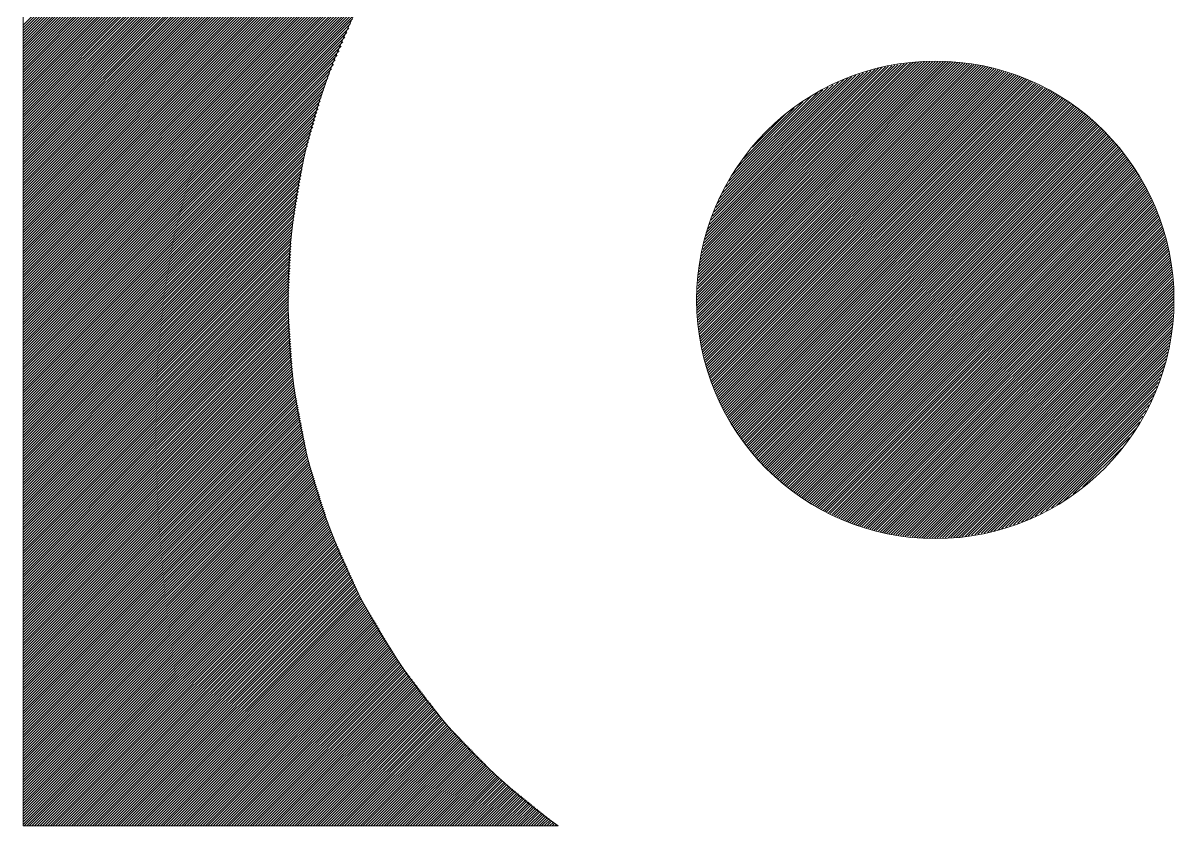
# Model space of a CAD drawing. Header units: inches. Extents: x 0.1 to 13.5, y 0.3 to 8.5.
# Drawn here: x 10.8439 to 11.046, y 0.6315 to 0.7725 of the extents above; entities that cross this region are included whole.
import ezdxf

# ---------------------------------------------------------------- set-up
doc = ezdxf.new("R2010")
doc.units = ezdxf.units.IN
doc.header["$LTSCALE"] = 0.8
doc.header["$MEASUREMENT"] = 0
doc.layers.add('FORMAT', color=5, linetype='Continuous', lineweight=25, true_color=0x0000ff)
doc.layers.add('Title (ANSI)', color=7, linetype='Continuous', lineweight=50)
doc.styles.add('Text Style107', font='arialbd.ttf')
doc.styles.add('Text Style109', font='arialbd.ttf')
doc.styles.add('Text Style47', font='ARIALN.TTF')
doc.styles.add('Text Style50', font='arial.ttf')
doc.styles.add('Text Style55', font='arial.ttf')
doc.styles.add('Text Style59', font='arial.ttf')

# ---------------------------------------------------------------- blocks, each defined once
blk = doc.blocks.new('Title Blocks ICD TITLE BLOCK MM CUSTOMER')
at = {"layer": 'FORMAT', "color": 7, "linetype": 'Continuous', "lineweight": 5}
for p, q in [((8.196195005632445, 7.537138027584811), (8.27195927533245, 7.612902297184811)), ((8.196195005632445, 7.536561218984812), (8.272536083932447, 7.612902297184811)), ((8.196195005632445, 7.535984410384812), (8.273112892532449, 7.612902297184811)), ((8.196195005632445, 7.535407601784812), (8.273689701032449, 7.612902297184811)), ((8.196195005632445, 7.534830793184812), (8.274266509632445, 7.612902297184811)), ((8.196195005632445, 7.534253984584811), (8.274843318232447, 7.612902297184811)), ((8.196195005632445, 7.533677175984813), (8.275420126832447, 7.612902297184811)), ((8.196195005632445, 7.533100367384812), (8.275996935432445, 7.612902297184811)), ((8.196195005632445, 7.532523558884812), (8.276573744032447, 7.612902297184811)), ((8.196195005632445, 7.531946750284812), (8.277150552632447, 7.612902297184811)), ((8.196195005632445, 7.531369941684812), (8.277727361132447, 7.612902297184811)), ((8.196195005632445, 7.53079313308481), (8.278304169732445, 7.612902297184811)), ((8.196195005632445, 7.530216324484811), (8.278880978332447, 7.612902297184811)), ((8.196195005632445, 7.529639515884813), (8.279457786932447, 7.612902297184811)), ((8.196195005632445, 7.529062707284812), (8.280034595532447, 7.612902297184811)), ((8.196195005632445, 7.528485898784812), (8.280611404132447, 7.612902297184811)), ((8.196195005632445, 7.527909090184812), (8.281188212732445, 7.612902297184811)), ((8.196195005632445, 7.527332281584812), (8.281765021232445, 7.612902297184811)), ((8.196195005632445, 7.52675547298481), (8.282341829832445, 7.612902297184811)), ((8.196195005632445, 7.526178664384811), (8.282918638432445, 7.612902297184811)), ((8.196195005632445, 7.525601855784809), (8.28349544703245, 7.612902297184811)), ((8.196195005632445, 7.525025047184812), (8.284072255632447, 7.612902297184811)), ((8.196195005632445, 7.524448238684812), (8.284649064232445, 7.612902297184811)), ((8.196195005632445, 7.523871430084811), (8.285225872832447, 7.612902297184811)), ((8.196195005632445, 7.523294621484812), (8.285802681432447, 7.612902297184811)), ((8.196195005632445, 7.522717812884811), (8.286379489932443, 7.612902297184811)), ((8.196195005632445, 7.522141004284812), (8.286956298532449, 7.612902297184811)), ((8.196195005632445, 7.521564195684809), (8.287533107132447, 7.612902297184811)), ((8.196195005632445, 7.520987387084812), (8.288109915732447, 7.612902297184811)), ((8.196195005632445, 7.520410578484812), (8.288686724332447, 7.612902297184811)), ((8.196195005632445, 7.519833769984811), (8.289263532932447, 7.612902297184811)), ((8.196195005632445, 7.519256961384813), (8.289840341532447, 7.612902297184811)), ((8.196195005632445, 7.518680152784811), (8.290417150032443, 7.612902297184811)), ((8.196195005632445, 7.518103344184812), (8.290993958632448, 7.612902297184811)), ((8.196195005632445, 7.517526535584809), (8.29157076723245, 7.612902297184811)), ((8.196195005632445, 7.516949726984812), (8.292147575832447, 7.612902297184811)), ((8.196195005632445, 7.516372918384812), (8.292724384432447, 7.612902297184811)), ((8.196195005632445, 7.515796109884809), (8.293301193032447, 7.612902297184811)), ((8.196195005632445, 7.515219301284812), (8.293878001632446, 7.612902297184811)), ((8.196195005632445, 7.514642492684811), (8.29445481013245, 7.612902297184811)), ((8.196195005632445, 7.514065684084812), (8.295031618732448, 7.612902297184811)), ((8.196195005632445, 7.513488875484809), (8.295608427332446, 7.612902297184811)), ((8.196195005632445, 7.512912066884812), (8.296185235932446, 7.612902297184811)), ((8.196195005632445, 7.512335258284812), (8.296762044532448, 7.612902297184811)), ((8.196195005632445, 7.511758449784809), (8.297338853132446, 7.612902297184811)), ((8.196195005632445, 7.511181641184812), (8.297915661732446, 7.612902297184811)), ((8.196195005632445, 7.510604832584811), (8.298492470332446, 7.612902297184811)), ((8.196195005632445, 7.510028023984812), (8.299069278832448, 7.612902297184811)), ((8.196195005632445, 7.509451215384809), (8.299646087432448, 7.612902297184811)), ((8.196195005632445, 7.508874406784812), (8.300222896032448, 7.612902297184811)), ((8.196195005632445, 7.508297598184811), (8.300799704632446, 7.612902297184811)), ((8.196195005632445, 7.507720789684809), (8.301376513232446, 7.612902297184811)), ((8.196195005632445, 7.507143981084812), (8.301953321832443, 7.612902297184811)), ((8.196195005632445, 7.506567172484811), (8.302530130432446, 7.612902297184811)), ((8.196195005632445, 7.505990363884811), (8.303106938932446, 7.612902297184811)), ((8.196195005632445, 7.50541355528481), (8.303683747532446, 7.612902297184811)), ((8.196195005632445, 7.50483674668481), (8.304260556132448, 7.612902297184811)), ((8.196195005632445, 7.50425993808481), (8.30483736473245, 7.612902297184811)), ((8.196195005632445, 7.503683129484811), (8.305414173332446, 7.612902297184811)), ((8.196195005632445, 7.503106320984811), (8.30599098193245, 7.612902297184811)), ((8.196195005632445, 7.502529512384811), (8.306567790532444, 7.612902297184811)), ((8.196195005632445, 7.501952703784811), (8.307144599032448, 7.612902297184811)), ((8.196195005632445, 7.501375895184811), (8.30772140763245, 7.612902297184811)), ((8.196195005632445, 7.500799086584811), (8.308298216232448, 7.612902297184811)), ((8.196195005632445, 7.500222277984812), (8.308875024832446, 7.612902297184811)), ((8.196195005632445, 7.499645469384812), (8.309451833432446, 7.612902297184811)), ((8.196195005632445, 7.499068660884812), (8.31002864203245, 7.612902297184811)), ((8.196195005632445, 7.498491852284812), (8.310605450632448, 7.612902297184811)), ((8.196195005632445, 7.497915043684812), (8.311182259232444, 7.612902297184811)), ((8.196195005632445, 7.497338235084811), (8.311759067732446, 7.612902297184811)), ((8.196195005632445, 7.496761426484811), (8.312335876332448, 7.612902297184811)), ((8.196195005632445, 7.496184617884812), (8.31291268493245, 7.612902297184811)), ((8.196195005632445, 7.495607809284812), (8.313489493532447, 7.612902297184811)), ((8.196195005632445, 7.495031000784812), (8.31406630213245, 7.612902297184811)), ((8.196195005632445, 7.494454192184813), (8.314643110732447, 7.612902297184811)), ((8.196195005632445, 7.493877383584813), (8.31521991933245, 7.612902297184811)), ((8.196195005632445, 7.493300574984811), (8.31579672783245, 7.612902297184811)), ((8.196195005632445, 7.492723766384811), (8.316373536432447, 7.612902297184811)), ((8.196195005632445, 7.492146957784812), (8.316950345032447, 7.612902297184811)), ((8.196195005632445, 7.491570149184812), (8.317527153632447, 7.612902297184811)), ((8.196195005632445, 7.490993340584812), (8.318103962232449, 7.612902297184811)), ((8.196195005632445, 7.490416532084811), (8.318680770832447, 7.612902297184811)), ((8.196195005632445, 7.489839723484813), (8.319257579432449, 7.612902297184811)), ((8.196195005632445, 7.489262914884811), (8.319834387932445, 7.612902297184811)), ((8.196195005632445, 7.488686106284811), (8.320411196532447, 7.612902297184811)), ((8.196195005632445, 7.488109297684812), (8.320988005132447, 7.612902297184811)), ((8.196195005632445, 7.487532489084812), (8.321564813732447, 7.612902297184811)), ((8.196195005632445, 7.486955680484812), (8.322141622332447, 7.612902297184811)), ((8.196195005632445, 7.486378871984811), (8.322718430932447, 7.612902297184811)), ((8.196195005632445, 7.485802063384813), (8.323295239532447, 7.612902297184811)), ((8.196195005632445, 7.485225254784811), (8.32387204813245, 7.612902297184811)), ((8.196195005632445, 7.484648446184811), (8.324448856632447, 7.612902297184811)), ((8.196195005632445, 7.484071637584811), (8.325025665232447, 7.612902297184811)), ((8.196195005632445, 7.483494828984812), (8.325602473832447, 7.612902297184811)), ((8.196195005632445, 7.482918020384812), (8.326179282432445, 7.612902297184811)), ((8.196195005632445, 7.482341211884811), (8.326756091032445, 7.612902297184811)), ((8.196195005632445, 7.481764403284809), (8.327332899632445, 7.612902297184811)), ((8.196195005632445, 7.481187594684811), (8.327909708232445, 7.612902297184811)), ((8.196195005632445, 7.480610786084811), (8.328486516732445, 7.612902297184811)), ((8.196195005632445, 7.480033977484811), (8.329063325332447, 7.612902297184811)), ((8.196195005632445, 7.479457168884809), (8.329640133932447, 7.612902297184811)), ((8.196195005632445, 7.478880360284812), (8.330216942532447, 7.612902297184811)), ((8.196195005632445, 7.478303551684811), (8.330793751132447, 7.612902297184811)), ((8.196195005632445, 7.477726743184812), (8.331370559732447, 7.612902297184811)), ((8.196195005632445, 7.477149934584812), (8.293820078932447, 7.574775007884812)), ((8.196195005632445, 7.476573125984812), (8.286820914532447, 7.567199034884811)), ((8.196195005632445, 7.475996317384812), (8.285229645032448, 7.565030956784812)), ((8.196195005632445, 7.475419508784809), (8.283638375432444, 7.562862878584811)), ((8.196195005632445, 7.474842700184812), (8.282047105932447, 7.560694800484809)), ((8.196195005632445, 7.474265891584811), (8.280455836332443, 7.558526722384812)), ((8.196195005632445, 7.473689083084811), (8.278864566832446, 7.55635864418481)), ((8.196195005632445, 7.473112274484812), (8.277273297232446, 7.554190566084812)), ((8.196195005632445, 7.472535465884812), (8.276484238632447, 7.552824698884812)), ((8.196195005632445, 7.471958657284813), (8.275728154132448, 7.551491805684811)), ((8.196195005632445, 7.471381848684809), (8.27497206953245, 7.550158912584811)), ((8.196195005632445, 7.470805040084812), (8.274215984932447, 7.548826019384812)), ((8.196195005632445, 7.470228231484811), (8.273459900332448, 7.547493126284813)), ((8.196195005632445, 7.469651422984811), (8.27270381583245, 7.546160233084812)), ((8.196195005632445, 7.469074614384812), (8.271947731232446, 7.544827339984811)), ((8.196195005632445, 7.468497805784812), (8.271191646632447, 7.543494446784812)), ((8.196195005632445, 7.467920997184813), (8.270435562032446, 7.542161553584811)), ((8.196195005632445, 7.467344188584808), (8.26967947753245, 7.540828660484812)), ((8.196195005632445, 7.539994382384812), (8.196195005632445, 7.361439767184813)), ((8.196195005632445, 7.466767379984812), (8.268958293732444, 7.53953066808481)), ((8.196195005632445, 7.466190571384811), (8.268538173732448, 7.538533739584812)), ((8.196195005632445, 7.465613762784812), (8.268118053832447, 7.537536810984811)), ((8.196195005632445, 7.465036954284812), (8.267697933832448, 7.536539882384811)), ((8.196195005632445, 7.464460145684811), (8.267277813832447, 7.535542953884808)), ((8.196195005632445, 7.463883337084811), (8.26685769383245, 7.534546025284811)), ((8.196195005632445, 7.463306528484809), (8.266437573832446, 7.533549096684811)), ((8.196195005632445, 7.462729719884812), (8.266017453832445, 7.532552168184809)), ((8.196195005632445, 7.462152911284811), (8.265597333932448, 7.531555239584811)), ((8.196195005632445, 7.461576102684812), (8.265177213932445, 7.530558310984813)), ((8.196195005632445, 7.46099929418481), (8.264757093932447, 7.529561382484811)), ((8.196195005632445, 7.46042248558481), (8.264336973932448, 7.528564453884812)), ((8.196195005632445, 7.45984567698481), (8.263916853932447, 7.527567525284812)), ((8.34409804483245, 7.476236358484812), (8.397002424832447, 7.529140738484811)), ((8.344120840432446, 7.475682345484812), (8.397583479032447, 7.529144984084812)), ((8.344134417432448, 7.476849539684812), (8.39642137063245, 7.529136492884811)), ((8.344169159732447, 7.475153856184808), (8.39816453323245, 7.529149229684811)), ((8.344170790032447, 7.477462720884813), (8.395840316432446, 7.529132247184812)), ((8.344207162632445, 7.478075902084809), (8.39525926223245, 7.529128001584812)), ((8.344217479032446, 7.474625366984811), (8.398745587432447, 7.529153475384812)), ((8.344243535232447, 7.478689083284812), (8.394678207932447, 7.529123755984809)), ((8.344265798332447, 7.474096877684811), (8.399326641632447, 7.529157720984811)), ((8.344279907832448, 7.479302264484812), (8.394097153732446, 7.529119510384812)), ((8.344314117732447, 7.473568388384813), (8.399907695832447, 7.529161966584812)), ((8.344316280432446, 7.479915445684811), (8.393516099532446, 7.529115264684812)), ((8.344352653132447, 7.480528626884812), (8.392935045332447, 7.529111019084812)), ((8.344362437032446, 7.473039899184811), (8.400428211332446, 7.529105673484811)), ((8.344389025732445, 7.48114180808481), (8.392353991132447, 7.529106773484811)), ((8.344410756332447, 7.472511409884813), (8.400932369432446, 7.529033022984812)), ((8.344425398332447, 7.48175498928481), (8.391703568832448, 7.529033159784813)), ((8.34445907563245, 7.471982920684812), (8.401436527432448, 7.528960372384812)), ((8.344461770932448, 7.482368170484811), (8.391017666032447, 7.528924065584809)), ((8.344498143532446, 7.482981351684812), (8.390331763332448, 7.528814971384812)), ((8.344507395032448, 7.471454431384811), (8.401940685532447, 7.528887721884809)), ((8.344534516132448, 7.483594532884811), (8.389645860532445, 7.528705877184813)), ((8.344555714332447, 7.470925942084812), (8.40244484353245, 7.528815071384812)), ((8.34460403363245, 7.470397452884811), (8.402949001632447, 7.528742420784811)), ((8.344628566032448, 7.484265391384811), (8.388959957732446, 7.528596783084812)), ((8.34465235293245, 7.469868963584812), (8.403453159632447, 7.52866977028481)), ((8.344700672332447, 7.469340474384812), (8.403957317732447, 7.528597119684811)), ((8.344748991632446, 7.468811985084812), (8.404461475732443, 7.52852446918481)), ((8.344784492132447, 7.484998125984811), (8.388274055032447, 7.528487688884812)), ((8.34479731093245, 7.468283495784809), (8.404965633732447, 7.528451818684811)), ((8.344902221432447, 7.467811597684811), (8.405469791832447, 7.528379168084811)), ((8.344940418232447, 7.485730860684811), (8.387588152232446, 7.528378594684811)), ((8.345016255132448, 7.467348822884812), (8.405973949832447, 7.528306517584812)), ((8.345096344232447, 7.48646359528481), (8.386902249432447, 7.52826950048481)), ((8.345130288932447, 7.466886047984811), (8.406478107932447, 7.528233866984812)), ((8.345244322632446, 7.466423273084809), (8.406982265932445, 7.528161216484812)), ((8.345252270332447, 7.487196329984811), (8.386216346732446, 7.528160406284812)), ((8.345358356332445, 7.465960498284811), (8.407486424032445, 7.528088565984811)), ((8.345408196432446, 7.487929064584811), (8.385530443932446, 7.528051312184811)), ((8.345472390032448, 7.465497723384809), (8.407970463432447, 7.527995796784811)), ((8.34556412243245, 7.488661799284811), (8.384844541132448, 7.527942217984811)), ((8.345586423732449, 7.465034948484811), (8.408413387632447, 7.527861912384809)), ((8.345700457532448, 7.464572173684811), (8.408856311832446, 7.527728027984809)), ((8.34572004853245, 7.489394533884809), (8.384106703832446, 7.52778118918481)), ((8.34581449123245, 7.464109398784811), (8.409299235932446, 7.527594143584811)), ((8.345875974632447, 7.490127268584811), (8.383260578332447, 7.527511872384809)), ((8.345928524932447, 7.463646623984812), (8.40974216013245, 7.527460259184811)), ((8.346031900632445, 7.490860003184812), (8.382414452932448, 7.527242555484812)), ((8.346042558632448, 7.463183849084811), (8.410185084332447, 7.527326374784813)), ((8.196195005632445, 7.459268868384809), (8.263496733932447, 7.526570596684811)), ((8.196195005632445, 7.458692059784809), (8.26307661403245, 7.525573668184811)), ((8.346156592432447, 7.462721074184811), (8.410628008532449, 7.527192490284812)), ((8.346187826732447, 7.49159273788481), (8.381568327432447, 7.526973238584813)), ((8.346270626132448, 7.462258299384812), (8.411070932632448, 7.527058605884811)), ((8.346384659832445, 7.461795524484812), (8.411513856832446, 7.526924721484811)), ((8.346498693532446, 7.461332749584811), (8.411956781032448, 7.526790837084812)), ((8.346530677832448, 7.492512397584809), (8.380722202032446, 7.526703921684812)), ((8.346612727332447, 7.460869974784811), (8.412399705232446, 7.526656952684811)), ((8.346745368032447, 7.460425806884812), (8.412842629332445, 7.526523068284811)), ((8.346879002932447, 7.493437531284812), (8.379876076532446, 7.526434604884812)), ((8.346914083132447, 7.460017713484813), (8.413285553532447, 7.526389183884812)), ((8.34708279823245, 7.459609619984808), (8.413728477732448, 7.526255299484811)), ((8.347227328032446, 7.494362664884809), (8.379029951132448, 7.526165287984812)), ((8.347251513432447, 7.459201526584812), (8.414171401932448, 7.526121415084812)), ((8.347420228532448, 7.45879343308481), (8.41461432603245, 7.525987530584809)), ((8.347575653132447, 7.495287798584812), (8.378183825632448, 7.525895971084811)), ((8.347588943632447, 7.458385339584811), (8.415057250232447, 7.525853646184809)), ((8.34775765883245, 7.457977246184811), (8.41548397293245, 7.525703560284811)), ((8.347923978232448, 7.496212932284811), (8.377337700232445, 7.525626654284811)), ((8.347926373932445, 7.457569152684811), (8.415874861532444, 7.525517640284811)), ((8.348095089032446, 7.45716105928481), (8.416265750132446, 7.52533172028481)), ((8.348263804132445, 7.456752965784811), (8.416656638632446, 7.525145800284811)), ((8.34827230333245, 7.497138065984809), (8.376357811232447, 7.525223573884812)), ((8.348432519332446, 7.456344872284812), (8.417047527232446, 7.524959880284811)), ((8.348601234432447, 7.455936778884812), (8.41743841583245, 7.524773960284812)), ((8.196195005632445, 7.458115251184811), (8.262656494032447, 7.524576739584809)), ((8.196195005632445, 7.457538442584811), (8.262370791732447, 7.523714228684812)), ((8.196195005632445, 7.456961634084811), (8.262135923832446, 7.522902552184809)), ((8.34862062843245, 7.498063199684811), (8.375218593332447, 7.524661164484811)), ((8.348769949532446, 7.455528685384811), (8.417829304432447, 7.524588040284812)), ((8.348938664732447, 7.455120591984812), (8.418220192932447, 7.524402120184811)), ((8.348971301932448, 7.498990681784809), (8.37407937533245, 7.524098755184811)), ((8.349107379832443, 7.454712498484813), (8.418611081532447, 7.524216200184812)), ((8.34927609493245, 7.454304405084812), (8.419001970132445, 7.52403028018481)), ((8.349444810032447, 7.453896311584812), (8.419392858632447, 7.523844360184811)), ((8.34961352523245, 7.453488218084809), (8.419783747232447, 7.523658440184811)), ((8.349705549232446, 7.500301737684811), (8.37294015743245, 7.523536345884809)), ((8.349806783032445, 7.453104667384809), (8.42017463583245, 7.523472520184811)), ((8.350023707532447, 7.452744783284812), (8.420565524432448, 7.523286600184809)), ((8.350240632032447, 7.452384899184811), (8.420956412932448, 7.523100680084811)), ((8.350439796532447, 7.501612793484812), (8.371800939532447, 7.52297393658481)), ((8.350457556532447, 7.452025015184812), (8.42134730153245, 7.522914760084812)), ((8.35067448103245, 7.451665131084812), (8.421738190132446, 7.522728840084811)), ((8.350891405532447, 7.451305246984811), (8.422129078732443, 7.522542920084811)), ((8.351108330132448, 7.450945362884811), (8.422514360832446, 7.522351393684811)), ((8.351174043832447, 7.502923849384812), (8.370661721632446, 7.522411527184813)), ((8.196195005632445, 7.456384825484811), (8.261901055932446, 7.522090875784812)), ((8.196195005632445, 7.455808016884811), (8.261666188132446, 7.521279199284812)), ((8.196195005632445, 7.455231208284812), (8.261431320232447, 7.520467522884811)), ((8.35132525463245, 7.450585478784811), (8.422858532632446, 7.52211875678481)), ((8.351542179132446, 7.450225594784812), (8.423202704332446, 7.521886119984812)), ((8.351759103632446, 7.449865710684812), (8.423546876132448, 7.52165348318481)), ((8.351908291032446, 7.50423490518481), (8.369324094732447, 7.521650708884811)), ((8.351976028132446, 7.449505826584811), (8.423891047932447, 7.521420846384811)), ((8.352192952632448, 7.449145942484811), (8.42423521963245, 7.521188209584809)), ((8.352409877132446, 7.448786058484811), (8.424579391432445, 7.520955572784811)), ((8.352626801632447, 7.448426174384811), (8.424923563232447, 7.520722935884813)), ((8.352642538332447, 7.505545961084813), (8.367417692432445, 7.52032111518481)), ((8.352843726132447, 7.448066290284811), (8.425267735032447, 7.520490299084812)), ((8.35306065063245, 7.447706406184809), (8.425611906732449, 7.520257662284811)), ((8.353277575132447, 7.447346522084812), (8.425956078532447, 7.520025025484811)), ((8.353494499632445, 7.446986638084812), (8.426300250332446, 7.519792388684813)), ((8.196195005632445, 7.454654399684812), (8.261196452332447, 7.519655846384812)), ((8.196195005632445, 7.454077591084812), (8.260961584532449, 7.518844169984811)), ((8.196195005632445, 7.453500782484812), (8.260726716632448, 7.518032493484811)), ((8.196195005632445, 7.452923973984812), (8.260491848732446, 7.517220817084812)), ((8.353711424232447, 7.446626753984812), (8.42664442203245, 7.519559751884812)), ((8.353962795232448, 7.446301316384812), (8.426988593832448, 7.519327115084812)), ((8.35422443823245, 7.445986150784811), (8.42733276563245, 7.519094478184811)), ((8.354359299132447, 7.507839530484812), (8.365511290232448, 7.518991521584812)), ((8.354486081232446, 7.445670985184812), (8.427676937432448, 7.518861841384812)), ((8.354747724232446, 7.445355819584811), (8.428021109132446, 7.518629204584811)), ((8.355009367132446, 7.445040653984811), (8.428365280932447, 7.518396567784812)), ((8.355271010132448, 7.444725488384812), (8.428709452732447, 7.518163930984813)), ((8.35553265313245, 7.444410322784812), (8.429047166732445, 7.517924836484811)), ((8.355794296132448, 7.444095157184812), (8.429352287832447, 7.517653148884812)), ((8.356055939132446, 7.44377999158481), (8.429657408832448, 7.517381461384812)), ((8.356376289532445, 7.510433329484811), (8.363604887932446, 7.517661927884812)), ((8.196195005632445, 7.452347165384812), (8.260256980932446, 7.516409140584812)), ((8.196195005632445, 7.451770356784812), (8.260022113032447, 7.515597464184812)), ((8.196195005632445, 7.451193548184812), (8.259787245132445, 7.514785787684811)), ((8.356317582132446, 7.443464825984811), (8.429962529932446, 7.517109773784811)), ((8.356579225032448, 7.443149660384812), (8.430267650932448, 7.516838086284811)), ((8.35684086803245, 7.442834494784812), (8.430572771932447, 7.516566398684812)), ((8.357102511032448, 7.442519329184812), (8.430877893032445, 7.516294711184809)), ((8.357364154032444, 7.442204163584811), (8.431183014032447, 7.516023023684812)), ((8.357625797032448, 7.44188899798481), (8.431488135132447, 7.515751336084813)), ((8.35788744003245, 7.441573832384812), (8.431793256132448, 7.515479648584811)), ((8.35814908293245, 7.441258666784812), (8.43209837723245, 7.515207960984809)), ((8.358410725932448, 7.440943501184812), (8.432403498232446, 7.514936273484809)), ((8.358672368932446, 7.44062833558481), (8.432708619232447, 7.514664585884813)), ((8.196195005632445, 7.450616739584812), (8.259552377232449, 7.513974111184812)), ((8.196195005632445, 7.450039930984813), (8.25931750943245, 7.513162434784812)), ((8.196195005632445, 7.449463122384813), (8.259082641532448, 7.512350758284812)), ((8.35895780003245, 7.440336958084811), (8.433013740332447, 7.514392898384811)), ((8.359262921032446, 7.440065270484812), (8.433318861332447, 7.514121210784812)), ((8.35956804203245, 7.439793582984812), (8.433611561932446, 7.513837102884811)), ((8.359873163132447, 7.43952189538481), (8.433878233832447, 7.513526966084809)), ((8.360178284132447, 7.439250207884811), (8.43414490563245, 7.513216829284811)), ((8.360483405232447, 7.438978520284811), (8.43441157743245, 7.512906692584811)), ((8.360788526232447, 7.438706832784811), (8.434678249232446, 7.512596555784809)), ((8.36109364733245, 7.43843514528481), (8.434944921032447, 7.512286418984809)), ((8.196195005632445, 7.448886313784812), (8.258847773632446, 7.511539081884811)), ((8.196195005632445, 7.448309505284812), (8.25861290583245, 7.510727405384812)), ((8.196195005632445, 7.447732696684812), (8.258378037932445, 7.509915728984812)), ((8.36139876833245, 7.438163457684812), (8.435211592832445, 7.511976282284812)), ((8.361703889332446, 7.437891770184812), (8.435478264732449, 7.511666145484812)), ((8.362009010432446, 7.437620082584811), (8.435744936532448, 7.511356008684809)), ((8.362314131432447, 7.437348395084811), (8.436011608332448, 7.511045871884812)), ((8.362619252532445, 7.437076707484812), (8.436278280132447, 7.510735735184812)), ((8.362924373532447, 7.436805019984812), (8.436544951932447, 7.510425598384813)), ((8.363229494532447, 7.436533332384811), (8.436811623732446, 7.510115461584811)), ((8.36353461563245, 7.436261644884813), (8.43707829563245, 7.509805324884812)), ((8.196195005632445, 7.44715588808481), (8.258143170032447, 7.509104052484812)), ((8.196195005632445, 7.446579079484812), (8.257912684632444, 7.508296758484809)), ((8.196195005632445, 7.446002270884813), (8.257797870232446, 7.507605135484812)), ((8.36383973663245, 7.435989957384812), (8.437344967432448, 7.509495188084811)), ((8.364144857732448, 7.435718269784811), (8.437611639232445, 7.509185051284812)), ((8.364449978732448, 7.435446582284813), (8.43787831103245, 7.508874914584811)), ((8.364767211932447, 7.43518700678481), (8.438144982832448, 7.508564777784812)), ((8.365116581732448, 7.434959568084811), (8.438411654632446, 7.508254640984809)), ((8.36546595153245, 7.434732129284809), (8.438675130732447, 7.507941308484811)), ((8.365815321332448, 7.434504690484811), (8.438897333232445, 7.507586702484812)), ((8.366164691132447, 7.434277251684812), (8.439119535832443, 7.507232096384812)), ((8.196195005632445, 7.445425462284813), (8.257683055832446, 7.506913512484809)), ((8.196195005632445, 7.444848653684812), (8.257568241432448, 7.506221889584812)), ((8.196195005632445, 7.444271845184812), (8.257453427032447, 7.505530266584812)), ((8.196195005632445, 7.443695036584812), (8.257338612632447, 7.504838643584811)), ((8.366514060932447, 7.43404981298481), (8.439341738332446, 7.506877490384812)), ((8.36686343083245, 7.433822374184809), (8.439563940932446, 7.506522884284811)), ((8.367212800632448, 7.433594935384809), (8.43978614343245, 7.506168278284809)), ((8.367562170432446, 7.433367496684811), (8.440008345932444, 7.505813672184811)), ((8.367911540232447, 7.433140057884811), (8.440230548532448, 7.505459066184812)), ((8.368260910032445, 7.43291261908481), (8.44045275103245, 7.505104460084812)), ((8.368610279832449, 7.432685180284811), (8.440674953532447, 7.50474985408481)), ((8.196195005632445, 7.44311822798481), (8.257223798332447, 7.504147020584811)), ((8.196195005632445, 7.442541419384812), (8.257108983932447, 7.503455397684811)), ((8.196195005632445, 7.441964610784811), (8.256994169532447, 7.502763774684813)), ((8.196195005632445, 7.441387802184813), (8.256879355132448, 7.502072151684811)), ((8.368959649632448, 7.432457741584812), (8.440897156132447, 7.50439524798481)), ((8.369309019532446, 7.432230302784812), (8.441119358632445, 7.504040641884811)), ((8.369658389332447, 7.432002863984812), (8.441341561132447, 7.503686035884813)), ((8.370007759132447, 7.431775425284812), (8.441563763732447, 7.503331429784813)), ((8.370357128932447, 7.431547986484812), (8.441785966232448, 7.502976823784811)), ((8.370706498732446, 7.431320547684812), (8.442008168732446, 7.502622217684811)), ((8.371055868532448, 7.431093108884812), (8.44223037133245, 7.502267611684811)), ((8.196195005632445, 7.440810993584812), (8.256764540732448, 7.501380528684812)), ((8.196195005632445, 7.440234185084812), (8.256649726332448, 7.50068890568481)), ((8.196195005632445, 7.439657376484812), (8.256534911932446, 7.499997282784811)), ((8.371423419932446, 7.430883851784811), (8.442452573832448, 7.50191300558481)), ((8.371819967832446, 7.430703591084811), (8.442674776432447, 7.501558399584811)), ((8.372216515832447, 7.430523330384811), (8.442884799032447, 7.501191613584811)), ((8.372613063732448, 7.430343069684813), (8.443059326432447, 7.500789332384813)), ((8.373009611632448, 7.43016280908481), (8.443233853732448, 7.500387051184809)), ((8.37340615953245, 7.429982548384809), (8.443408381132448, 7.499984769984812)), ((8.373802707432446, 7.429802287684812), (8.443582908532449, 7.499582488784811)), ((8.196195005632445, 7.43908056788481), (8.256420097532448, 7.499305659784813)), ((8.196195005632445, 7.43850375928481), (8.256305283132447, 7.49861403678481)), ((8.196195005632445, 7.437926950684811), (8.256190468732447, 7.497922413784812)), ((8.196195005632445, 7.437350142084811), (8.256075654332445, 7.497230790784811)), ((8.37419925533245, 7.429622026984811), (8.443757435832447, 7.499180207584808)), ((8.374595803232447, 7.429441766284811), (8.443931963232446, 7.498777926284811)), ((8.374992351132448, 7.429261505684811), (8.444106490632448, 7.498375645084812)), ((8.375388899032448, 7.429081244984811), (8.444281018032447, 7.497973363884811)), ((8.375785446932447, 7.428900984284812), (8.444455545332445, 7.497571082684809)), ((8.376181994832448, 7.428720723584811), (8.444630072732448, 7.497168801484812)), ((8.196195005632445, 7.436773333484812), (8.255960839932447, 7.496539167884812)), ((8.196195005632445, 7.436196524884811), (8.255846025532449, 7.495847544884811)), ((8.196195005632445, 7.435619716384811), (8.255731211232447, 7.495155921884812)), ((8.196195005632445, 7.435042907784811), (8.255616396832448, 7.494464298884809)), ((8.376578542732444, 7.428540462884812), (8.444804600132448, 7.496766520284812)), ((8.376975090632447, 7.428360202284811), (8.444979127432447, 7.496364239084812)), ((8.377371638632447, 7.428179941584811), (8.445153654832449, 7.49596195788481)), ((8.37776818653245, 7.427999680884813), (8.445328182232444, 7.495559676584812)), ((8.378164734432449, 7.427819420184811), (8.445502709632448, 7.495157395384812)), ((8.378577600332447, 7.427655477584811), (8.445677236932445, 7.494755114184812)), ((8.196195005632445, 7.43446609918481), (8.255501582432448, 7.493772675984812)), ((8.196195005632445, 7.433889290584811), (8.255386768032446, 7.493081052984812)), ((8.196195005632445, 7.433312481984809), (8.255271953632448, 7.492389429984811)), ((8.379027012232447, 7.427528080784812), (8.445851764332446, 7.494352832984811)), ((8.379476424032447, 7.427400684084812), (8.446010230732448, 7.493934490784812)), ((8.379925835832447, 7.427273287284813), (8.44613101323245, 7.493478464684812)), ((8.380375247632445, 7.427145890484812), (8.446251795732447, 7.493022438584809)), ((8.380824659432445, 7.427018493684812), (8.446372578232447, 7.492566412484812)), ((8.381274071232445, 7.426891096884812), (8.446493360732445, 7.492110386384812)), ((8.196195005632445, 7.432735673384812), (8.255183543032446, 7.491724210784812)), ((8.196195005632445, 7.432158864784812), (8.255154853832448, 7.49111871308481)), ((8.196195005632445, 7.431582056284811), (8.255126164732445, 7.490513215384812)), ((8.196195005632445, 7.431005247684812), (8.255097475632446, 7.489907717684811)), ((8.381723483032445, 7.426763700184811), (8.446614143232447, 7.491654360284812)), ((8.382172894832445, 7.426636303384811), (8.446734925732448, 7.491198334184812)), ((8.382622306632447, 7.42650890658481), (8.44685570813245, 7.490742308084811)), ((8.383071718432447, 7.426381509784811), (8.446976490632448, 7.490286282084811)), ((8.383521130232447, 7.42625411298481), (8.44709727313245, 7.489830255984811)), ((8.383970542032447, 7.426126716284811), (8.447218055632447, 7.489374229884813)), ((8.196195005632445, 7.430428439084811), (8.255068786532448, 7.489302219984812)), ((8.196195005632445, 7.429851630484812), (8.255040097432447, 7.488696722284811)), ((8.196195005632445, 7.429274821884809), (8.25501140833245, 7.488091224584809)), ((8.196195005632445, 7.428698013284812), (8.254982719232448, 7.487485726884812)), ((8.196195005632445, 7.428121204684812), (8.254954030132447, 7.486880229184809)), ((8.384419953832447, 7.425999319484811), (8.447338838132449, 7.488918203784811)), ((8.384869365632447, 7.425871922684811), (8.44745962063245, 7.488462177684811)), ((8.385318777432447, 7.425744525884812), (8.447580403132447, 7.48800615158481)), ((8.385768189332445, 7.425617129084811), (8.447701185632447, 7.487550125484812)), ((8.386245905732446, 7.425518036984811), (8.447821968132446, 7.487094099384812)), ((8.196195005632445, 7.427544396184811), (8.254925341032447, 7.486274731484812)), ((8.196195005632445, 7.426967587584812), (8.254896651932446, 7.485669233784812)), ((8.196195005632445, 7.426390778984811), (8.254867962832448, 7.485063736084812)), ((8.196195005632445, 7.425813970384812), (8.254839273732445, 7.484458238384811)), ((8.386757954732447, 7.425453277384812), (8.44794275063245, 7.486638073284812)), ((8.387270003732446, 7.425388517784811), (8.448024575432447, 7.486143089484811)), ((8.387782052732447, 7.425323758184812), (8.448081229232447, 7.485622934784811)), ((8.388294101732447, 7.425258998584812), (8.448137883132446, 7.485102779984811)), ((8.38880615073245, 7.42519423898481), (8.448194536932448, 7.484582625284811)), ((8.196195005632445, 7.425237161784809), (8.254810584632446, 7.483852740784811)), ((8.196195005632445, 7.424660353184812), (8.254781895432444, 7.483247243084812)), ((8.196195005632445, 7.424083544584812), (8.254753206332447, 7.48264174538481)), ((8.196195005632445, 7.423506735984813), (8.254724517232447, 7.48203624768481)), ((8.38931819973245, 7.425129479484811), (8.44825119073245, 7.484062470484812)), ((8.389830248732448, 7.425064719884812), (8.448307844632449, 7.483542315784811)), ((8.390342297732447, 7.424999960284812), (8.448364498432447, 7.483022160984813)), ((8.390854346732446, 7.424935200684812), (8.448421152232447, 7.482502006284811)), ((8.391366395732447, 7.424870441084812), (8.448477806132448, 7.481981851484809)), ((8.196195005632445, 7.422929927484812), (8.254695828132446, 7.481430749984812)), ((8.196195005632445, 7.422353118884811), (8.254667139032449, 7.480825252284811)), ((8.196195005632445, 7.421776310284812), (8.254638449932447, 7.480219754584812)), ((8.196195005632445, 7.421199501684809), (8.254609760832446, 7.479614256884811)), ((8.391878444732447, 7.42480568148481), (8.448534459932446, 7.481461696684811)), ((8.39239049373245, 7.424740921984811), (8.448591113732448, 7.480941541984812)), ((8.392902542732447, 7.424676162384812), (8.448647767632448, 7.480421387184811)), ((8.393414591732448, 7.424611402784812), (8.448704421432446, 7.479901232484811)), ((8.393942163532447, 7.424562165984813), (8.448761075232447, 7.479381077684812)), ((8.196195005632445, 7.420622693084812), (8.254581071732442, 7.479008759184812)), ((8.196195005632445, 7.420045884484811), (8.254552382632445, 7.478403261484811)), ((8.196195005632445, 7.419469075884813), (8.254523693532446, 7.477797763784809)), ((8.196195005632445, 7.418892267384812), (8.25449500443245, 7.477192266084811)), ((8.39453353493245, 7.424576728784811), (8.448817729032447, 7.478860922984812)), ((8.395124906432446, 7.42459129168481), (8.448828639932447, 7.478295025184812)), ((8.395716277832447, 7.424605854484812), (8.44880337753245, 7.477692954284812)), ((8.396307649232448, 7.424620417384812), (8.448778115232447, 7.477090883284811)), ((8.196195005632445, 7.418315458784811), (8.254466315332447, 7.476586768384811)), ((8.196195005632445, 7.417738650184812), (8.254437626232447, 7.475981270684812)), ((8.196195005632445, 7.417161841584809), (8.254408937032446, 7.475375772984811)), ((8.196195005632445, 7.41658503298481), (8.254437419632449, 7.474827446984812)), ((8.196195005632445, 7.416008224384811), (8.254475119132447, 7.474288337884812)), ((8.39689902063245, 7.424634980184812), (8.448752852832447, 7.476488812384811)), ((8.397490392132447, 7.424649543084812), (8.448727590432448, 7.475886741384812)), ((8.39808176353245, 7.424664105884811), (8.448702328132446, 7.475284670484811)), ((8.398673134932446, 7.424678668784811), (8.448677065732447, 7.474682599484811)), ((8.196195005632445, 7.415431415784811), (8.254512818732447, 7.473749228884812)), ((8.196195005632445, 7.414854607284811), (8.254550518232449, 7.473210119884811)), ((8.196195005632445, 7.414277798684811), (8.254588217832449, 7.472671010784812)), ((8.196195005632445, 7.413700990084809), (8.254625917332447, 7.472131901784812)), ((8.399264506432447, 7.424693231584812), (8.448651803332448, 7.474080528584809)), ((8.399855877832447, 7.424707794484811), (8.448626541032446, 7.473478457584811)), ((8.40044724923245, 7.424722357284811), (8.448601278632445, 7.472876386684812)), ((8.40103862073245, 7.424736920084813), (8.448576016232447, 7.472274315684812)), ((8.401629992132447, 7.42475148298481), (8.448550753932448, 7.471672244784811)), ((8.196195005632445, 7.413124181484811), (8.254663616932447, 7.471592792784811)), ((8.196195005632445, 7.412547372884811), (8.254701316432447, 7.471053683684813)), ((8.196195005632445, 7.411970564284811), (8.254739016032447, 7.470514574684813)), ((8.196195005632445, 7.411393755684811), (8.254776715532447, 7.469975465684812)), ((8.196195005632445, 7.410816947084811), (8.254814415132445, 7.469436356584812)), ((8.402318116232445, 7.424862798484811), (8.448525491532447, 7.471070173784811)), ((8.403018853532448, 7.424986727184813), (8.448444076032448, 7.470411949684812)), ((8.403719590832447, 7.425110655884811), (8.448304559732449, 7.469695624784812)), ((8.196195005632445, 7.410240138584812), (8.254852114632447, 7.468897247584811)), ((8.196195005632445, 7.409663329984811), (8.254889814232447, 7.468358138584813)), ((8.196195005632445, 7.409086521384811), (8.254927513732447, 7.467819029484812)), ((8.196195005632445, 7.408509712784812), (8.254965213332447, 7.467279920484812)), ((8.196195005632445, 7.407932904184812), (8.255002912832447, 7.466740811484812)), ((8.40442032813245, 7.425234584584812), (8.448165043332446, 7.468979299884811)), ((8.405121065332446, 7.425358513284812), (8.44802552703245, 7.468262974984811)), ((8.405821802632447, 7.425482441984811), (8.447886010732446, 7.467546649984811)), ((8.406522539932446, 7.42560637068481), (8.44774649433245, 7.466830325084811)), ((8.196195005632445, 7.407356095584812), (8.255040612432447, 7.466201702384811)), ((8.196195005632445, 7.406779286984812), (8.25507831193245, 7.465662593384813)), ((8.196195005632445, 7.406202478484813), (8.255116011532447, 7.465123484384812)), ((8.196195005632445, 7.405625669884811), (8.255153711032447, 7.464584375284811)), ((8.407223277232445, 7.425730299284812), (8.447606978032447, 7.466114000184812)), ((8.40792401443245, 7.425854227984809), (8.447467461732447, 7.465397675284812)), ((8.408624751732447, 7.425978156684811), (8.447327945332447, 7.464681350384812)), ((8.196195005632445, 7.405048861284811), (8.255191410632447, 7.464045266284812)), ((8.196195005632445, 7.404472052684812), (8.255229110232447, 7.463506157184811)), ((8.196195005632445, 7.403895244084812), (8.255266809732447, 7.462967048184812)), ((8.196195005632445, 7.403318435484812), (8.255304509332447, 7.46242793918481)), ((8.196195005632445, 7.402741626884812), (8.255342208832447, 7.461888830084811)), ((8.409325489032447, 7.426102085384812), (8.447188429032447, 7.463965025384812)), ((8.410165431132448, 7.426365218884812), (8.447048912732447, 7.463248700484812)), ((8.41103604603245, 7.426659025184812), (8.446782683932447, 7.462405663184809)), ((8.196195005632445, 7.402164818384813), (8.255379908432447, 7.461349721084812)), ((8.196195005632445, 7.401588009784811), (8.255417607932447, 7.460810612084811)), ((8.196195005632445, 7.401011201184811), (8.255455307532447, 7.460271502984812)), ((8.196195005632445, 7.400434392584811), (8.255493007032447, 7.459732393984811)), ((8.196195005632445, 7.399857583984812), (8.255530706632447, 7.459193284984812)), ((8.411906660932447, 7.426952831484812), (8.446462614132447, 7.461508784684813)), ((8.412777275832447, 7.42724663788481), (8.446142544232448, 7.460611906284809)), ((8.413647890732447, 7.42754044418481), (8.445822474432445, 7.459715027884811)), ((8.196195005632445, 7.399280775384812), (8.255572546732447, 7.458658316484811)), ((8.196195005632445, 7.398703966784812), (8.255664310732447, 7.458173271984811)), ((8.196195005632445, 7.398127158184812), (8.255756074832448, 7.457688227484812)), ((8.196195005632445, 7.397550349684811), (8.255847838932445, 7.457203182884811)), ((8.196195005632445, 7.396973541084811), (8.255939602932443, 7.456718138384813)), ((8.41451850563245, 7.427834250484809), (8.445502404532446, 7.458818149384812)), ((8.415389120532446, 7.428128056784809), (8.445182334632447, 7.457921270984813)), ((8.416259735332446, 7.42842186308481), (8.444862264832448, 7.457024392484811)), ((8.196195005632445, 7.396396732484811), (8.256031367032447, 7.456233093884812)), ((8.196195005632445, 7.395819923884812), (8.256123131132448, 7.455748049384812)), ((8.196195005632445, 7.395243115284812), (8.256214895132448, 7.455263004784812)), ((8.196195005632445, 7.394666306684812), (8.256306659232447, 7.454777960284812)), ((8.196195005632445, 7.39408949808481), (8.256398423232447, 7.454292915784812)), ((8.417210239232446, 7.428795558384812), (8.444542194932449, 7.456127514084812)), ((8.41840052123245, 7.42940903178481), (8.444070416532448, 7.455078926984811)), ((8.196195005632445, 7.393512689584811), (8.256490187332446, 7.453807871284812)), ((8.196195005632445, 7.392935880984811), (8.256581951432448, 7.453322826684811)), ((8.196195005632445, 7.392359072384811), (8.256673715432447, 7.452837782184812)), ((8.196195005632445, 7.391782263784812), (8.256765479532447, 7.452352737684812)), ((8.196195005632445, 7.39120545518481), (8.256857243632442, 7.45186769318481)), ((8.419590803232447, 7.430022505184812), (8.443400032332448, 7.45383173428481)), ((8.420781085232447, 7.430635978584811), (8.442729648232445, 7.452584541584812)), ((8.196195005632445, 7.390628646584812), (8.256949007632448, 7.451382648584813)), ((8.196195005632445, 7.390051837984811), (8.257040771732447, 7.450897604084812)), ((8.196195005632445, 7.389475029484811), (8.257132535732447, 7.450412559584812)), ((8.196195005632445, 7.388898220884811), (8.257224299832448, 7.449927515084811)), ((8.196195005632445, 7.388321412284809), (8.257316063932448, 7.449442470584812)), ((8.196195005632445, 7.387744603684812), (8.257407827932447, 7.448957425984812)), ((8.421971367232446, 7.431249451984812), (8.442059264032448, 7.451337348784813)), ((8.423161649232448, 7.431862925384812), (8.441388879932447, 7.450090156084812)), ((8.196195005632445, 7.387167795084811), (8.257499592032447, 7.448472381484812)), ((8.196195005632445, 7.386590986484812), (8.257591356132448, 7.447987336984811)), ((8.196195005632445, 7.386014177884811), (8.257683120132448, 7.447502292484811)), ((8.196195005632445, 7.385437369384812), (8.257774884232447, 7.447017247884812)), ((8.196195005632445, 7.384860560784812), (8.257866648232447, 7.446532203384813)), ((8.42468301983245, 7.432807487484812), (8.440718495732447, 7.448842963384811)), ((8.426769043932447, 7.43431670288481), (8.439122101532448, 7.446669760584811)), ((8.196195005632445, 7.384283752184809), (8.25795841233245, 7.446047158884812)), ((8.196195005632445, 7.383706943584813), (8.258050176432448, 7.445562114384812)), ((8.196195005632445, 7.383130134984811), (8.258141940432447, 7.445077069784812)), ((8.196195005632445, 7.382553326384812), (8.258233704532447, 7.444592025284812)), ((8.196195005632445, 7.381976517784811), (8.25832546863245, 7.444106980784812)), ((8.428855067932444, 7.435825918284812), (8.437389800832447, 7.444360651284808)), ((8.196195005632445, 7.381399709184812), (8.258417232632446, 7.443621936284811)), ((8.196195005632445, 7.380822900684812), (8.258508996732447, 7.443136891684812)), ((8.196195005632445, 7.380246092084809), (8.258600760732447, 7.442651847184809)), ((8.196195005632445, 7.379669283484813), (8.258709783232447, 7.442184061084812)), ((8.196195005632445, 7.379092474884811), (8.258847579032448, 7.441745048284811)), ((8.196195005632445, 7.378515666284812), (8.258985374832447, 7.441306035484809)), ((8.196195005632445, 7.377938857684811), (8.25912317063245, 7.440867022684811)), ((8.196195005632445, 7.377362049084812), (8.259260966432448, 7.440428009884811)), ((8.196195005632445, 7.376785240584812), (8.259398762132445, 7.439988997084809)), ((8.196195005632445, 7.376208431984809), (8.25953655793245, 7.439549984284811)), ((8.196195005632445, 7.375631623384813), (8.259674353732448, 7.439110971484812)), ((8.196195005632445, 7.375054814784808), (8.25981214953245, 7.438671958684811)), ((8.196195005632445, 7.374478006184812), (8.259949945332448, 7.438232945884813)), ((8.196195005632445, 7.373901197584811), (8.260087741132448, 7.437793933084812)), ((8.196195005632445, 7.373324388984812), (8.260225536932447, 7.437354920284811)), ((8.196195005632445, 7.372747580484812), (8.260363332632448, 7.436915907484812)), ((8.196195005632445, 7.372170771884809), (8.260501128432447, 7.436476894684813)), ((8.196195005632445, 7.371593963284809), (8.260638924232445, 7.436037881884812)), ((8.196195005632445, 7.371017154684809), (8.260776720032446, 7.43559886908481)), ((8.196195005632445, 7.370440346084811), (8.260914515832447, 7.435159856284812)), ((8.196195005632445, 7.369863537484811), (8.261052311632445, 7.434720843484812)), ((8.196195005632445, 7.369286728884811), (8.261190107432448, 7.434281830684809)), ((8.196195005632445, 7.36870992028481), (8.261327903132447, 7.433842817884812)), ((8.196195005632445, 7.368133111784811), (8.261465698932447, 7.433403805084811)), ((8.196195005632445, 7.367556303184811), (8.261603494732446, 7.432964792284812)), ((8.196195005632445, 7.366979494584811), (8.261741290532447, 7.43252577948481)), ((8.196195005632445, 7.366402685984811), (8.26187908633245, 7.43208676668481)), ((8.196195005632445, 7.365825877384811), (8.26201688213245, 7.431647753884811)), ((8.196195005632445, 7.365249068784812), (8.262154677932447, 7.431208741084811)), ((8.196195005632445, 7.364672260184811), (8.262292473732447, 7.430769728284811)), ((8.196195005632445, 7.364095451684812), (8.26243026943245, 7.430330715484811)), ((8.196195005632445, 7.363518643084811), (8.262568065232445, 7.429891702684812)), ((8.196195005632445, 7.362941834484812), (8.262705861032448, 7.429452689884812)), ((8.196195005632445, 7.362365025884813), (8.262843656832446, 7.429013677084811)), ((8.196195005632445, 7.361788217284813), (8.262981452632445, 7.428574664284812)), ((8.19642336413245, 7.361439767184813), (8.26311924843245, 7.428135651484812)), ((8.197000172732446, 7.361439767184813), (8.263257044232446, 7.427696638684809)), ((8.197576981232446, 7.361439767184813), (8.263394839932447, 7.427257625884811)), ((8.198153789832446, 7.361439767184813), (8.26353263573245, 7.426818613084812)), ((8.198730598432446, 7.361439767184813), (8.263679315132446, 7.426388483884811)), ((8.19930740703245, 7.361439767184813), (8.263857811732446, 7.42599017188481)), ((8.199884215632448, 7.361439767184813), (8.264036308232447, 7.425591859784812)), ((8.200461024232446, 7.361439767184813), (8.264214804732447, 7.425193547684811)), ((8.201037832832448, 7.361439767184813), (8.264393301232447, 7.424795235684811)), ((8.201614641332448, 7.361439767184813), (8.264571797832446, 7.424396923584811)), ((8.20219144993245, 7.361439767184813), (8.264750294332448, 7.42399861158481)), ((8.202768258532448, 7.361439767184813), (8.26492879083245, 7.423600299484809)), ((8.20334506713245, 7.361439767184813), (8.265107287332448, 7.423201987384811)), ((8.203921875732448, 7.361439767184813), (8.265285783932448, 7.422803675384812)), ((8.20449868433245, 7.361439767184813), (8.265464280432447, 7.422405363284812)), ((8.205075492932448, 7.361439767184813), (8.265642776932445, 7.422007051284812)), ((8.205652301432448, 7.361439767184813), (8.265821273532447, 7.421608739184812)), ((8.206229110032446, 7.361439767184813), (8.265999770032447, 7.421210427084812)), ((8.206805918632448, 7.361439767184813), (8.26617826653245, 7.420812115084808)), ((8.20738272723245, 7.361439767184813), (8.266356763032446, 7.420413802984811)), ((8.207959535832448, 7.361439767184813), (8.266535259632446, 7.420015490984812)), ((8.20853634443245, 7.361439767184813), (8.266713756132447, 7.419617178884812)), ((8.209113153032447, 7.361439767184813), (8.266892252632447, 7.419218866784811)), ((8.209689961532447, 7.361439767184813), (8.267070749132447, 7.418820554784812)), ((8.210266770132447, 7.361439767184813), (8.267249245732447, 7.418422242684812)), ((8.210843578732447, 7.361439767184813), (8.26742774223245, 7.418023930684811)), ((8.21142038733245, 7.361439767184813), (8.267606238732448, 7.417625618584811)), ((8.211997195932447, 7.361439767184813), (8.267784735232446, 7.417227306484812)), ((8.21257400453245, 7.361439767184813), (8.267963231832447, 7.416828994484811)), ((8.213150813132447, 7.361439767184813), (8.268141728332447, 7.416430682384812)), ((8.213727621732446, 7.361439767184813), (8.268320224832445, 7.416032370384812)), ((8.214304430232447, 7.361439767184813), (8.268498721432447, 7.415634058284812)), ((8.214881238832447, 7.361439767184813), (8.26867721793245, 7.415235746184812)), ((8.215458047432449, 7.361439767184813), (8.268855714432448, 7.414837434184812)), ((8.216034856032447, 7.361439767184813), (8.269034210932446, 7.414439122084812)), ((8.216611664632447, 7.361439767184813), (8.269212707532443, 7.414040810084812)), ((8.217188473232447, 7.361439767184813), (8.269391204032447, 7.413642497984811)), ((8.217765281832447, 7.361439767184813), (8.269569700532445, 7.413244185884812)), ((8.218342090332447, 7.361439767184813), (8.269748197032447, 7.412845873884812)), ((8.218918898932447, 7.361439767184813), (8.26992669363245, 7.41244756178481)), ((8.219495707532447, 7.361439767184813), (8.270105190132446, 7.412049249784812)), ((8.220072516132447, 7.361439767184813), (8.270283686632446, 7.411650937684812)), ((8.220649324732447, 7.361439767184813), (8.270465991632447, 7.411256434084812)), ((8.22122613333245, 7.361439767184813), (8.270681694432447, 7.41089532828481)), ((8.221802941932445, 7.361439767184813), (8.27089739723245, 7.410534222484812)), ((8.222379750432445, 7.361439767184813), (8.271113100032448, 7.41017311678481)), ((8.222956559032445, 7.361439767184813), (8.271328802832445, 7.409812010984812)), ((8.223533367632445, 7.361439767184813), (8.271544505632447, 7.409450905184812)), ((8.224110176232445, 7.361439767184813), (8.271760208432445, 7.409089799384812)), ((8.224686984832449, 7.361439767184813), (8.271975911232447, 7.408728693584811)), ((8.225263793432447, 7.361439767184813), (8.272191614032446, 7.408367587784811)), ((8.225840602032447, 7.361439767184813), (8.27240731683245, 7.408006481984812)), ((8.226417410632447, 7.361439767184813), (8.272623019632446, 7.407645376284811)), ((8.226994219132447, 7.361439767184813), (8.272838722432446, 7.407284270484812)), ((8.227571027732447, 7.361439767184813), (8.273054425232447, 7.406923164684813)), ((8.228147836332447, 7.361439767184813), (8.273270128032445, 7.406562058884809)), ((8.228724644932448, 7.361439767184813), (8.273485830832447, 7.406200953084812)), ((8.22930145353245, 7.361439767184813), (8.273701533632448, 7.405839847284813)), ((8.229878262132447, 7.361439767184813), (8.273917236432446, 7.40547874148481)), ((8.230455070732445, 7.361439767184813), (8.274132939232446, 7.405117635684812)), ((8.231031879232447, 7.361439767184813), (8.27434864203245, 7.404756529984812)), ((8.231608687832447, 7.361439767184813), (8.274564344832449, 7.404395424184812)), ((8.232185496432447, 7.361439767184813), (8.274780047632447, 7.404034318384812)), ((8.232762305032448, 7.361439767184813), (8.274995750432446, 7.403673212584811)), ((8.233339113632447, 7.361439767184813), (8.275211453232448, 7.403312106784811)), ((8.233915922232447, 7.361439767184813), (8.27542715603245, 7.402951000984809)), ((8.234492730832446, 7.361439767184813), (8.275642858832448, 7.40258989518481)), ((8.235069539332446, 7.361439767184813), (8.275858561632447, 7.402228789384811)), ((8.235646347932446, 7.361439767184813), (8.276074264432445, 7.401867683684811)), ((8.236223156532446, 7.361439767184813), (8.276289967232447, 7.401506577884812)), ((8.236799965132448, 7.361439767184813), (8.27650567003245, 7.401145472084811)), ((8.237376773732448, 7.361439767184813), (8.276721372832448, 7.400784366284811)), ((8.237953582332446, 7.361439767184813), (8.27693707563245, 7.400423260484811)), ((8.238530390932446, 7.361439767184813), (8.277152778432447, 7.400062154684809)), ((8.239107199532446, 7.361439767184813), (8.277368481232447, 7.399701048884811)), ((8.239684008032446, 7.361439767184813), (8.277584184032447, 7.399339943084812)), ((8.240260816632446, 7.361439767184813), (8.277799886832447, 7.398978837384811)), ((8.240837625232448, 7.361439767184813), (8.278015589632446, 7.398617731584811)), ((8.241414433832446, 7.361439767184813), (8.278231292432446, 7.398256625784809)), ((8.241991242432446, 7.361439767184813), (8.278446995232446, 7.397895519984811)), ((8.242568051032446, 7.361439767184813), (8.278662698032447, 7.397534414184812)), ((8.243144859632446, 7.361439767184813), (8.278878400832445, 7.397173308384811)), ((8.243721668132446, 7.361439767184813), (8.279113381332447, 7.39683148038481)), ((8.244298476732446, 7.361439767184813), (8.279364146232446, 7.396505436584811)), ((8.244875285332448, 7.361439767184813), (8.279614911032446, 7.39617939288481)), ((8.245452093932448, 7.361439767184813), (8.279865675932445, 7.395853349184812)), ((8.246028902532446, 7.361439767184813), (8.280116440832447, 7.395527305484812)), ((8.246605711132446, 7.361439767184813), (8.280367205632446, 7.39520126168481)), ((8.247182519732444, 7.361439767184813), (8.280617970532447, 7.394875217984811)), ((8.247759328232448, 7.361439767184813), (8.280868735332447, 7.394549174284811)), ((8.24833613683245, 7.361439767184813), (8.28111950023245, 7.394223130584812)), ((8.248912945432448, 7.361439767184813), (8.281370265132448, 7.393897086784812)), ((8.249489754032444, 7.361439767184813), (8.281621029932447, 7.393571043084811)), ((8.250066562632446, 7.361439767184813), (8.281871794832448, 7.393244999384812)), ((8.25064337123245, 7.361439767184813), (8.282122559632446, 7.392918955684812)), ((8.251220179832448, 7.361439767184813), (8.282373324532445, 7.392592911884811)), ((8.25179698843245, 7.361439767184813), (8.282624089432447, 7.392266868184812)), ((8.25237379693245, 7.361439767184813), (8.282874854232444, 7.391940824484811)), ((8.252950605532448, 7.361439767184813), (8.283125619132447, 7.391614780784811)), ((8.25352741413245, 7.361439767184813), (8.283376383932449, 7.391288736984812)), ((8.254104222732446, 7.361439767184813), (8.283627148832448, 7.390962693284809)), ((8.254681031332446, 7.361439767184813), (8.283877913732447, 7.390636649584812)), ((8.255257839932447, 7.361439767184813), (8.284128678532447, 7.390310605784812)), ((8.25583464853245, 7.361439767184813), (8.28437944343245, 7.389984562084811)), ((8.25641145703245, 7.361439767184813), (8.284630208332446, 7.389658518384812)), ((8.256988265632447, 7.361439767184813), (8.284880973132447, 7.389332474684809)), ((8.257565074232442, 7.361439767184813), (8.285131738032447, 7.389006430884813)), ((8.258141882832446, 7.361439767184813), (8.285382502832446, 7.388680387184813)), ((8.258718691432449, 7.361439767184813), (8.285633267732447, 7.388354343484812)), ((8.259295500032447, 7.361439767184813), (8.285884032632447, 7.388028299784809)), ((8.259872308632449, 7.361439767184813), (8.286134797432442, 7.387702255984812)), ((8.260449117132449, 7.361439767184813), (8.286385562332448, 7.387376212284811)), ((8.261025925732447, 7.361439767184813), (8.286636327132447, 7.387050168584811)), ((8.261602734332447, 7.361439767184813), (8.286887092032448, 7.386724124884811)), ((8.262179542932447, 7.361439767184813), (8.287137856932443, 7.386398081084812)), ((8.262756351532447, 7.361439767184813), (8.287388621732447, 7.386072037384811)), ((8.263333160132447, 7.361439767184813), (8.28763938663245, 7.385745993684809)), ((8.263909968732447, 7.361439767184813), (8.287890151432446, 7.385419949984812)), ((8.264486777232447, 7.361439767184813), (8.288140916332447, 7.385093906184809)), ((8.265063585832447, 7.361439767184813), (8.288391681232447, 7.384767862484811)), ((8.265640394432447, 7.361439767184813), (8.288642446032448, 7.384441818784811)), ((8.266217203032447, 7.361439767184813), (8.28889321093245, 7.384115775084812)), ((8.266794011632445, 7.361439767184813), (8.289147475932447, 7.383793231484812)), ((8.267370820232445, 7.361439767184813), (8.289432242032447, 7.383501188984812)), ((8.267947628832445, 7.361439767184813), (8.289717008032447, 7.383209146384811)), ((8.268524437432445, 7.361439767184813), (8.290001774132447, 7.382917103884811)), ((8.269101245932447, 7.361439767184813), (8.290286540132449, 7.382625061384811)), ((8.269678054532447, 7.361439767184813), (8.290571306232447, 7.382333018784811)), ((8.27025486313245, 7.361439767184813), (8.290856072232447, 7.382040976284812)), ((8.270831671732447, 7.361439767184813), (8.291140838232447, 7.381748933684812)), ((8.271408480332447, 7.361439767184813), (8.291425604332446, 7.381456891184811)), ((8.271985288932447, 7.361439767184813), (8.291710370332442, 7.381164848584813)), ((8.272562097532447, 7.361439767184813), (8.291995136432448, 7.380872806084813)), ((8.273138906032449, 7.361439767184813), (8.292279902432448, 7.380580763584811)), ((8.273715714632447, 7.361439767184813), (8.292564668532448, 7.380288720984813)), ((8.274292523232443, 7.361439767184813), (8.29284943453245, 7.379996678484812)), ((8.274869331832447, 7.361439767184813), (8.29313420053245, 7.379704635884811)), ((8.275446140432447, 7.361439767184813), (8.293418966632448, 7.379412593384809)), ((8.276022949032447, 7.361439767184813), (8.293703732632448, 7.379120550784811)), ((8.276599757632447, 7.361439767184813), (8.293988498732446, 7.378828508284811)), ((8.277176566132447, 7.361439767184813), (8.294273264732446, 7.378536465684809)), ((8.277753374732447, 7.361439767184813), (8.294558030732446, 7.378244423184812)), ((8.27833018333245, 7.361439767184813), (8.294842796832446, 7.377952380684809)), ((8.278906991932447, 7.361439767184813), (8.295127562832448, 7.377660338084812)), ((8.279483800532446, 7.361439767184813), (8.295412328932448, 7.377368295584812)), ((8.280060609132446, 7.361439767184813), (8.295697094932448, 7.377076252984811)), ((8.280637417732446, 7.361439767184813), (8.295981861032448, 7.376784210484809)), ((8.281214226332448, 7.361439767184813), (8.296266627032447, 7.376492167884812)), ((8.281791034832448, 7.361439767184813), (8.296551393032447, 7.376200125384812)), ((8.282367843432446, 7.361439767184813), (8.296836159132447, 7.37590808278481)), ((8.282944652032446, 7.361439767184813), (8.297120925132447, 7.37561604028481)), ((8.28352146063245, 7.361439767184813), (8.297405691232447, 7.375323997784811)), ((8.284098269232446, 7.361439767184813), (8.297690457232447, 7.375031955184812)), ((8.284675077832446, 7.361439767184813), (8.29797522333245, 7.374739912684811)), ((8.285251886432448, 7.361439767184813), (8.298259989332445, 7.374447870084811)), ((8.285828694932448, 7.361439767184813), (8.298544755332445, 7.374155827584812)), ((8.28640550353245, 7.361439767184813), (8.298829521432447, 7.373863784984812)), ((8.286982312132446, 7.361439767184813), (8.299114287432447, 7.373571742484811)), ((8.28755912073245, 7.361439767184813), (8.299399053532447, 7.373279699884812)), ((8.288135929332446, 7.361439767184813), (8.299683819532445, 7.372987657384812)), ((8.288712737932446, 7.361439767184813), (8.299968585532447, 7.372695614884811)), ((8.289289546532448, 7.361439767184813), (8.300253351632449, 7.372403572284809)), ((8.289866355032448, 7.361439767184813), (8.300538117632447, 7.372111529784809)), ((8.290443163632446, 7.361439767184813), (8.300833606732446, 7.371830210284811)), ((8.291019972232446, 7.361439767184813), (8.301152273132447, 7.371572068084812)), ((8.29159678083245, 7.361439767184813), (8.30147093953245, 7.371313925884813)), ((8.292173589432448, 7.361439767184813), (8.301789605932447, 7.371055783684811)), ((8.292750398032444, 7.361439767184813), (8.302108272332447, 7.370797641484811)), ((8.293327206632448, 7.361439767184813), (8.302426938732445, 7.370539499384811)), ((8.29390401523245, 7.361439767184813), (8.302745605132447, 7.370281357184811)), ((8.29448082373245, 7.361439767184813), (8.303064271532447, 7.370023214984812)), ((8.295057632332448, 7.361439767184813), (8.303382937932447, 7.369765072784812)), ((8.29563444093245, 7.361439767184813), (8.303701604332446, 7.369506930584812)), ((8.296211249532448, 7.361439767184813), (8.304020270732448, 7.369248788384813)), ((8.296788058132448, 7.361439767184813), (8.304338937232446, 7.368990646284811)), ((8.297364866732448, 7.361439767184813), (8.30465760363245, 7.36873250408481)), ((8.297941675332446, 7.361439767184813), (8.304976270032448, 7.368474361884811)), ((8.298518483832446, 7.361439767184813), (8.305294936432446, 7.368216219684811)), ((8.299095292432447, 7.361439767184813), (8.305613602832448, 7.367958077484811)), ((8.29967210103245, 7.361439767184813), (8.305932269232446, 7.367699935284812)), ((8.300248909632446, 7.361439767184813), (8.306250935632447, 7.367441793184812)), ((8.300825718232447, 7.361439767184813), (8.306569602032447, 7.367183650984812)), ((8.301402526832447, 7.361439767184813), (8.306888268432447, 7.366925508784812)), ((8.30197933543245, 7.361439767184813), (8.307206934832447, 7.366667366584811)), ((8.30255614393245, 7.361439767184813), (8.307525601232445, 7.366409224384812)), ((8.303132952532447, 7.361439767184813), (8.307844267632447, 7.366151082184812)), ((8.303709761132449, 7.361439767184813), (8.308162934032447, 7.365892940084812)), ((8.304286569732445, 7.361439767184813), (8.308481600432447, 7.365634797884812)), ((8.304863378332447, 7.361439767184813), (8.308800266832447, 7.365376655684811)), ((8.305440186932447, 7.361439767184813), (8.309118933232448, 7.365118513484809)), ((8.306016995532445, 7.361439767184813), (8.309437599632446, 7.364860371284811)), ((8.306593804132447, 7.361439767184813), (8.309756266032448, 7.364602229084812)), ((8.307170612632447, 7.361439767184813), (8.310074932432448, 7.364344086984812)), ((8.307747421232447, 7.361439767184813), (8.310393598832446, 7.364085944784813)), ((8.308324229832445, 7.361439767184813), (8.310712265232446, 7.363827802584812)), ((8.308901038432447, 7.361439767184813), (8.311030931632446, 7.36356966038481)), ((8.309477847032447, 7.361439767184813), (8.311349598032447, 7.363311518184811)), ((8.310054655632447, 7.361439767184813), (8.311668264432447, 7.363053375984812)), ((8.196195005632445, 7.361439767184813), (8.313660201332446, 7.361439767184813)), ((8.310631464232447, 7.361439767184813), (8.311986930832447, 7.362795233884808)), ((8.311208272732445, 7.361439767184813), (8.312305597232447, 7.362537091684809)), ((8.311785081332445, 7.361439767184813), (8.312624263632445, 7.362278949484809)), ((8.312361889932445, 7.361439767184813), (8.312942930032447, 7.362020807284811)), ((8.312938698532445, 7.361439767184813), (8.313261596432447, 7.361762665084811)), ((8.31351550713245, 7.361439767184813), (8.313580262832446, 7.361504522884811))]:
    blk.add_line(p, q, dxfattribs=at)
blk.add_circle((8.396476081232448, 7.476887951284812), 0.0523956741, dxfattribs=at)
blk.add_arc((8.396476081232448, 7.476887951284812), 0.1420800942, 106.8023695720003, 234.3465210739996, dxfattribs=at)
at = {"layer": 'Title (ANSI)'}
for tag, p, height, style in [('<TITLE_1>_001', (3.4188185981756, 8.34556246009871), 0.0899999981790077, 'Text Style50'), ('DESIGNER_001', (8.775443121932556, 8.329355093394476), 0.0899999981790077, 'Text Style50'), ('<DRAWN_DATE>_001', (10.54897804834773, 8.32941648493502), 0.0899999981790077, 'Text Style50'), ('<PART_NUMBER>_001', (8.49748195548083, 7.944269339026223), 0.2400000029661524, 'Text Style109'), ('Sheet_Size_001', (7.363259207668122, 7.905523804235446), 0.1299999947623005, 'Text Style55'), ('<REVISION_NUMBER>_001', (10.77368252001143, 7.853947157212476), 0.1799999963580154, 'Text Style107'), ('Sheet_Number_001', (10.80424158944788, 7.261731823458256), 0.0799999990331845, 'Text Style59'), ('Number_of_sheets_001', (11.10114158944788, 7.261731823458258), 0.0799999990331845, 'Text Style59'), ('COPYRIGHT_YEAR_001', (4.633642893207219, 7.271106776941786), 0.0699999998873613, 'Text Style47'), ('<SCALE>_001', (9.821182437829872, 7.250298081544093), 0.0799999990331845, 'Text Style59')]:
    blk.add_attdef(tag, p, '', height=height, dxfattribs=dict(at, style=style))

msp = doc.modelspace()

# ---------------------------------------------------------------- block references
at = {"xscale": 0.8, "yscale": 0.8, "zscale": 0.8}
msp.add_blockref('Title Blocks ICD TITLE BLOCK MM CUSTOMER', (4.286903916849955, -5.257646035842848), dxfattribs=at)

doc.saveas('drawing.dxf')
